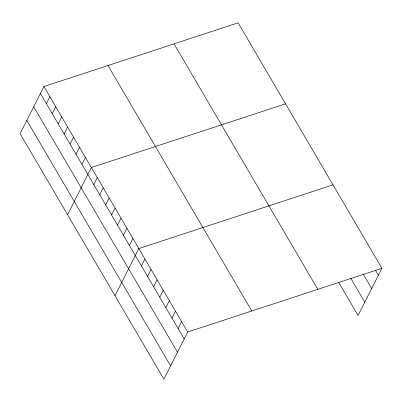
<?xml version="1.0" encoding="UTF-8"?>
<svg xmlns="http://www.w3.org/2000/svg" width="402" height="402" viewBox="0 0 402 402"><rect width="100%" height="100%" fill="white"/><g stroke="black" fill="none" stroke-linecap="round" stroke-linejoin="round"><path stroke-width="0.6" d="M43.919 86.53L20.1 133.68L163.88 379.156L187.699 332.007L381.9 268.32L238.12 22.844L43.919 86.53L187.699 332.007M46.341 103.595L49.848 96.656M52.275 113.721L55.777 106.781M58.205 123.846L61.712 116.912M64.134 133.972L67.642 127.037M70.069 144.097L73.571 137.162M75.998 154.227L79.501 147.288M81.928 164.353L85.435 157.413M67.546 214.688L91.365 167.539L285.566 103.852M93.792 184.603L97.294 177.664M99.721 194.729L103.229 187.789M105.651 204.854L109.158 197.915M111.585 214.98L115.088 208.045M117.515 225.105L121.017 218.17M123.444 235.23L126.952 228.296M129.379 245.361L132.881 238.421M114.997 295.696L138.811 248.547L333.017 184.855M141.419 265.918L144.921 258.978M147.529 276.35L151.031 269.41M153.639 286.782L157.147 279.842M159.75 297.214L163.257 290.279M165.86 307.651L169.368 300.711M171.971 318.082L175.478 311.143M178.081 328.514L181.588 321.575M381.9 268.32L358.081 315.469L338.836 282.606M375.644 270.561L378.398 275.259M363.137 273.923L371.694 288.525M350.73 278.204L364.785 302.198M174.031 43.858L317.811 289.334M108.002 65.516L251.783 310.992M40.411 93.47L184.191 338.946M33.708 106.741L177.488 352.217M26.803 120.409L170.584 365.89"/></g></svg>
